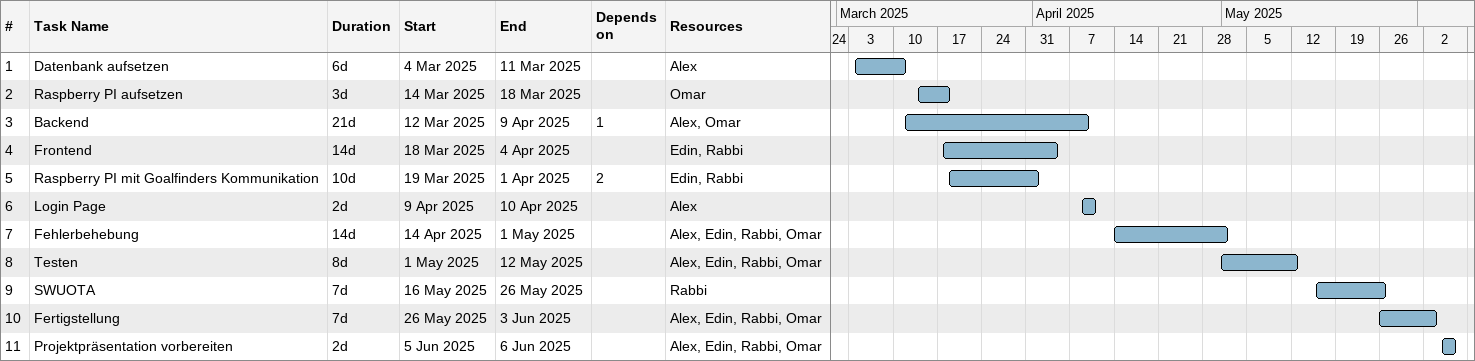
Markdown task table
| ID | Task | Duration | Start | Finish | Predecessors | Resources |
|---|---|---|---|---|---|---|
| 1 | Datenbank aufsetzen | 6d | 2025-03-04 | 2025-03-11 |  | Alex |
| 2 | Raspberry PI aufsetzen | 3d | 2025-03-14 | 2025-03-18 |  | Omar |
| 3 | Backend | 21d | 2025-03-12 | 2025-04-09 | 1 | Alex, Omar |
| 4 | Frontend | 14d | 2025-03-18 | 2025-04-04 |  | Edin, Rabbi |
| 5 | Raspberry PI mit Goalfinders Kommunikation | 10d | 2025-03-19 | 2025-04-01 | 2 | Edin, Rabbi |
| 6 | Login Page | 2d | 2025-04-09 | 2025-04-10 |  | Alex |
| 7 | Fehlerbehebung | 14d | 2025-04-14 | 2025-05-01 |  | Alex, Edin, Rabbi, Omar |
| 8 | Testen | 8d | 2025-05-01 | 2025-05-12 |  | Alex, Edin, Rabbi, Omar |
| 9 | SWUOTA | 7d | 2025-05-16 | 2025-05-26 |  | Rabbi |
| 10 | Fertigstellung | 7d | 2025-05-26 | 2025-06-03 |  | Alex, Edin, Rabbi, Omar |
| 11 | Projektpräsentation vorbereiten | 2d | 2025-06-05 | 2025-06-06 |  | Alex, Edin, Rabbi, Omar |
